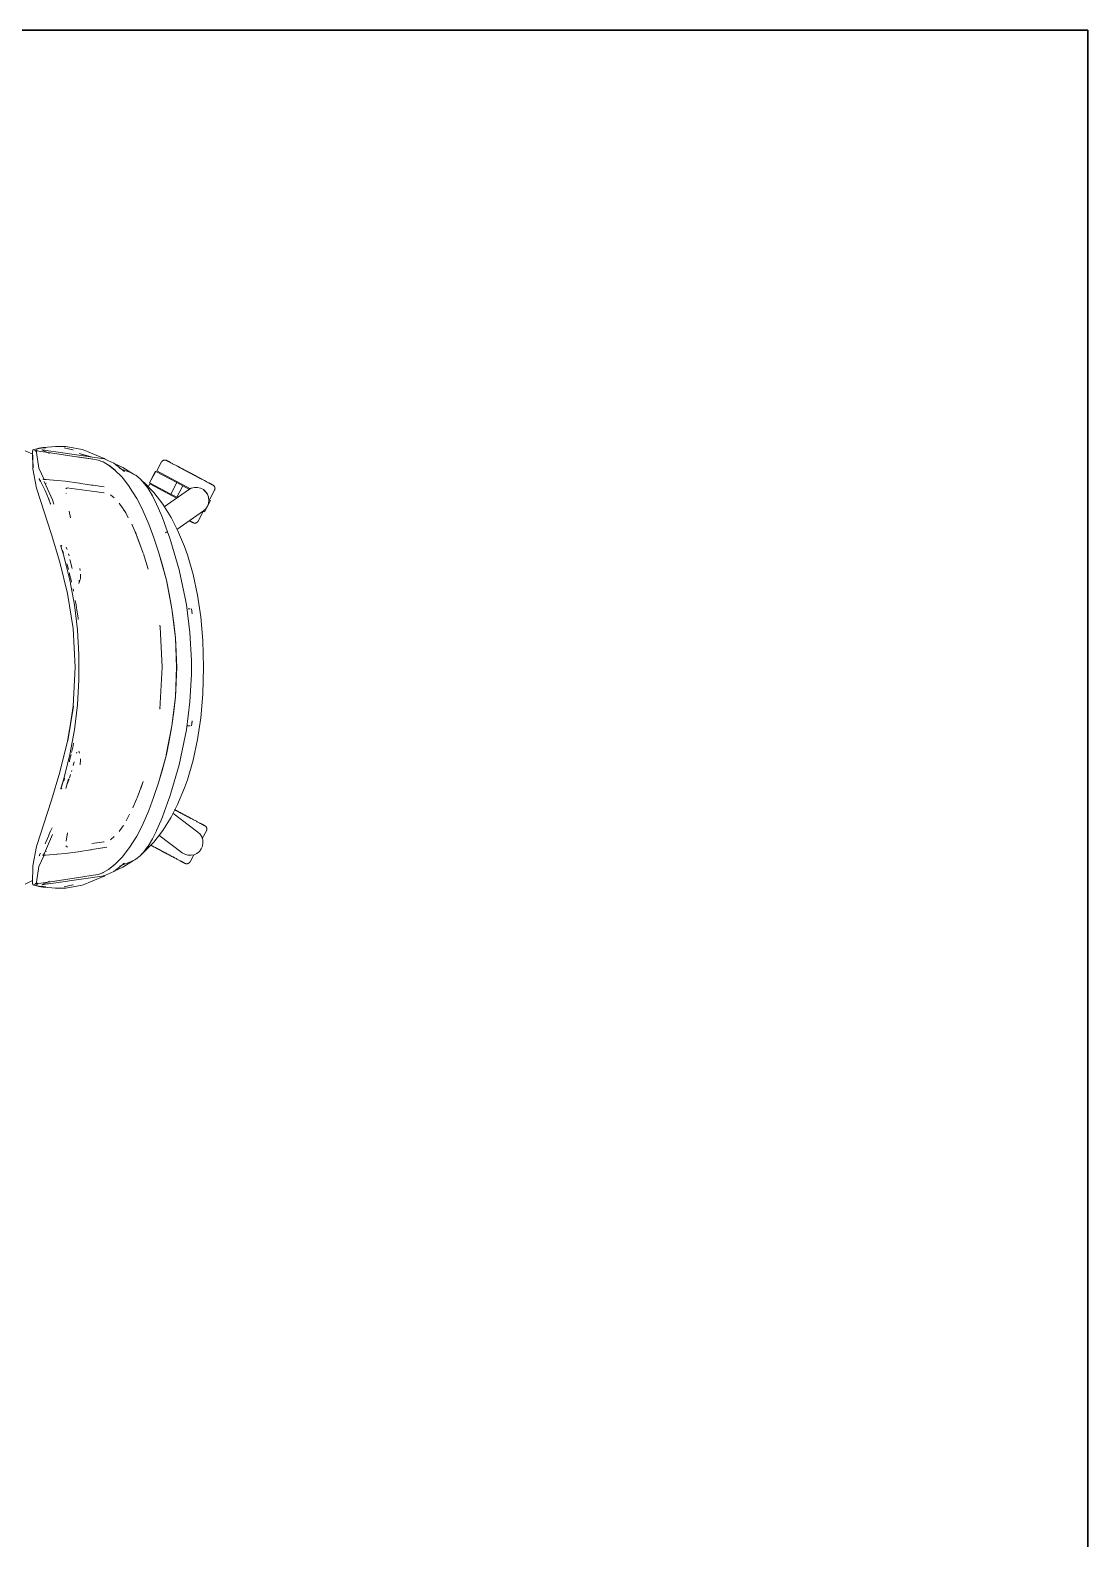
# Model space of a CAD drawing. Header units: millimetres. Extents: x 155927 to 326028, y -36033 to 97293.
# Drawn here: x 219334 to 220478, y 19325 to 20957 of the extents above; entities that cross this region are included whole.
import ezdxf

# ---------------------------------------------------------------- set-up
doc = ezdxf.new("R2010")
doc.units = ezdxf.units.MM
doc.header["$MEASUREMENT"] = 0
for name, color, linetype, lineweight in [('G-IMPT', 8, 'CONTINUOUS', 9), ('I-FURN', 8, 'CONTINUOUS', 9), ('I-WALL', 7, 'CONTINUOUS', 9)]:
    doc.layers.add(name, color=color, linetype=linetype, lineweight=lineweight)

msp = doc.modelspace()

# ---------------------------------------------------------------- linework, layer by layer
at = {"layer": 'G-IMPT'}
for p, q in [((219328.6, 20501.6), (219336.8, 20498)), ((219336.6, 20501.6), (219337, 20502.2)), ((219336.6, 20501.6), (219336.8, 20500.7)), ((219337.2, 20483), (219336.6, 20501.5)), ((219336.6, 20501.5), (219336.7, 20501)), ((219337.2, 20483), (219336.7, 20501)), ((219336.8, 20482.1), (219336.7, 20501)), ((219336.7, 20501), (219336.8, 20500.8)), ((219336.8, 20500.7), (219336.8, 20500.8)), ((219337.4, 20502.7), (219337, 20502.2)), ((219337.4, 20502.7), (219337.9, 20503)), ((219339.8, 20503.5), (219337.9, 20503)), ((219339.3, 20501.9), (219338.8, 20502.3)), ((219339.9, 20501.8), (219338.8, 20502.3)), ((219339.6, 20501.4), (219339.3, 20501.9)), ((219339.9, 20501.8), (219339.3, 20501.9)), ((219339.3, 20501.9), (219345.5, 20500.8)), ((219339.6, 20501.4), (219339.7, 20500.9)), ((219343.1, 20504.1), (219339.8, 20503.5)), ((219341.4, 20503.5), (219340.7, 20499.9)), ((219343.4, 20482.8), (219340.7, 20499.9)), ((219340.8, 20499.9), (219341.2, 20503.9)), ((219341.4, 20503.5), (219340.8, 20499.9)), ((219343.5, 20504.3), (219341.2, 20503.9)), ((219343.1, 20504.1), (219343.7, 20504.1)), ((219343.5, 20504.3), (219347.7, 20505.1)), ((219348.4, 20504.7), (219343.7, 20504.1)), ((219353.4, 20499.7), (219345.5, 20500.8)), ((219354.9, 20498.7), (219346.5, 20502.7)), ((219346.5, 20502.7), (219347.4, 20502.6)), ((219347.4, 20502.6), (219352.4, 20501.8)), ((219348.2, 20505.2), (219347.7, 20505.1)), ((219357.5, 20506), (219348.2, 20505.2)), ((219348.4, 20504.7), (219351, 20504.9)), ((219352.4, 20501.8), (219353.7, 20501.5)), ((219384.2, 20495.2), (219353.4, 20499.7)), ((219364.3, 20500.1), (219353.7, 20501.5)), ((219357.5, 20506), (219361.5, 20506.3)), ((219361.5, 20506.3), (219365.6, 20506.3)), ((219364.3, 20500.1), (219411.6, 20493.4)), ((219372.6, 20506.3), (219365.6, 20506.3)), ((219370.8, 20504.9), (219380.1, 20502.8)), ((219372.6, 20506.3), (219390.3, 20503.1)), ((219380.1, 20502.8), (219380.6, 20502.7)), ((219387.1, 20498.6), (219399, 20495.2)), ((219387.1, 20498.6), (219400.1, 20495.1)), ((219390.3, 20503.1), (219394.2, 20501.5)), ((219397.5, 20500.1), (219394.2, 20501.5)), ((219414, 20493.3), (219397.5, 20500.1)), ((219341, 20461.2), (219336.8, 20482.1)), ((219343.4, 20482.8), (219349, 20470.5)), ((219384.2, 20495.2), (219399.4, 20492.8)), ((219384.8, 20495.1), (219400, 20492.8)), ((219384.8, 20495.1), (219399.4, 20492.8)), ((219407.7, 20491.5), (219400, 20492.8)), ((219412.5, 20489.7), (219407.7, 20491.5)), ((219411.6, 20493.4), (219414.5, 20492.8)), ((219412.5, 20489.7), (219412.9, 20489.5)), ((219418.7, 20486.2), (219412.9, 20489.5)), ((219415.2, 20492.5), (219414, 20493.3)), ((219417.9, 20491.2), (219414.5, 20492.8)), ((219424.5, 20488.2), (219417.9, 20491.2)), ((219425.7, 20480.8), (219418.7, 20486.2)), ((219419, 20485.9), (219425.9, 20480.5)), ((219419, 20485.9), (219422.3, 20483.3)), ((219425.9, 20480.5), (219422.3, 20483.3)), ((219436.1, 20479.2), (219424.5, 20488.2)), ((219434.2, 20483.5), (219425.6, 20487.5)), ((219430.5, 20482.5), (219442.4, 20478)), ((219445.7, 20476.4), (219434.2, 20483.5)), ((219343.8, 20471), (219343.7, 20470.9)), ((219344.5, 20471.3), (219343.8, 20471.2)), ((219343.8, 20471.2), (219343.8, 20471)), ((219343.8, 20471), (219345.6, 20468.3)), ((219343.8, 20471), (219345.1, 20468.6)), ((219350.4, 20458.5), (219345.1, 20468.6)), ((219347.8, 20471), (219348.5, 20470.7)), ((219348.6, 20470.7), (219348.5, 20470.7)), ((219351.1, 20470.4), (219348.6, 20470.7)), ((219358, 20448.4), (219349, 20468.5)), ((219351.4, 20466.3), (219351, 20466.6)), ((219351.1, 20470.4), (219351.4, 20470.4)), ((219354.8, 20470.1), (219351.4, 20470.4)), ((219354.8, 20470.1), (219363.7, 20469.5)), ((219371.9, 20468.9), (219363.7, 20469.5)), ((219372, 20468.9), (219371.9, 20468.9)), ((219372, 20468.9), (219387.2, 20466.6)), ((219387.2, 20466.6), (219388.8, 20466.4)), ((219388.8, 20466.4), (219400.5, 20464.5)), ((219425.7, 20480.8), (219433.4, 20472.9)), ((219433.4, 20472.9), (219441.5, 20462.5)), ((219436.1, 20479.2), (219434.2, 20480.4)), ((219444.6, 20476.9), (219442.4, 20478)), ((219447.1, 20475.7), (219444.6, 20476.9)), ((219445.7, 20476.4), (219446.5, 20475.9)), ((219447.1, 20475.7), (219448.2, 20475.1)), ((219448.2, 20475.1), (219453.1, 20471.2)), ((219455.9, 20468.2), (219453.1, 20471.2)), ((219453.9, 20469.8), (219457.6, 20466.8)), ((219455.9, 20468.2), (219460.7, 20462.1)), ((219457.6, 20466.8), (219467.6, 20456.5)), ((219357, 20410.9), (219341, 20461.2)), ((219350.4, 20458.5), (219353.7, 20450)), ((219355.7, 20445.1), (219353.7, 20450.2)), ((219353.7, 20450.2), (219355, 20446.8)), ((219353.7, 20450), (219355.7, 20445.1)), ((219372.7, 20460.5), (219374.2, 20461.7)), ((219373, 20455.5), (219373.1, 20455.2)), ((219400.8, 20457.9), (219373.5, 20461.6)), ((219373.5, 20461.6), (219373.8, 20461.6)), ((219374, 20461.7), (219373.8, 20461.6)), ((219402.2, 20464.3), (219400.5, 20464.5)), ((219400.8, 20457.9), (219414.2, 20456.1)), ((219409, 20463.2), (219402.2, 20464.3)), ((219409, 20463.2), (219414.1, 20462.5)), ((219414.2, 20456.1), (219413.7, 20456.2)), ((219424.7, 20450.6), (219420.8, 20453.9)), ((219441.5, 20462.5), (219441.6, 20462.2)), ((219445.5, 20456.1), (219441.6, 20462.2)), ((219445.5, 20456.1), (219449.3, 20449.9)), ((219452.8, 20443.1), (219449.3, 20449.9)), ((219460.7, 20462.1), (219461.5, 20460.8)), ((219466.3, 20452.8), (219461.5, 20460.8)), ((219470.6, 20444.2), (219466.3, 20452.8)), ((219470.8, 20443.7), (219466.3, 20452.8)), ((219466.3, 20452.8), (219466.6, 20452.2)), ((219470.8, 20443.7), (219466.6, 20452.2)), ((219477.4, 20443.9), (219467.6, 20456.5)), ((219355.7, 20445.1), (219356.2, 20443.7)), ((219359.7, 20443.8), (219358, 20448.4)), ((219377.7, 20429.1), (219376.3, 20436.3)), ((219431, 20443.9), (219430.2, 20445)), ((219434.5, 20438.8), (219431, 20443.9)), ((219434.9, 20438.2), (219434.5, 20438.8)), ((219437.4, 20434.5), (219434.9, 20438.2)), ((219437.4, 20434.5), (219435.9, 20437.2)), ((219440.1, 20429.1), (219435.9, 20437.2)), ((219452.8, 20443.1), (219456.2, 20436.4)), ((219462.4, 20422.1), (219456.2, 20436.4)), ((219470.6, 20444.2), (219470.8, 20443.7)), ((219470.8, 20443.7), (219475.6, 20432.8)), ((219475.6, 20432.8), (219477, 20429.1)), ((219477.4, 20443.9), (219486.4, 20429.6)), ((219444, 20422.1), (219446.2, 20417.3)), ((219446.2, 20417.3), (219448.5, 20411.8)), ((219446.2, 20417.3), (219448.9, 20410.2)), ((219462.4, 20422.1), (219467.9, 20407.3)), ((219477, 20429.1), (219482.6, 20414.1)), ((219486.4, 20429.6), (219493.4, 20415.8)), ((219357, 20410.9), (219366.2, 20381)), ((219449.6, 20408.4), (219448.9, 20410.2)), ((219456.3, 20391), (219449.5, 20409.4)), ((219456.3, 20391), (219449.6, 20408.4)), ((219472.9, 20392.3), (219467.9, 20407.3)), ((219481.3, 20413.4), (219480.3, 20412.9)), ((219480.3, 20412.9), (219480.9, 20413.2)), ((219481.3, 20413.4), (219480.9, 20413.2)), ((219481.3, 20413.4), (219482.2, 20413.7)), ((219481.3, 20413.4), (219482, 20413.6)), ((219482, 20413.6), (219482.2, 20413.7)), ((219482.6, 20414), (219482.2, 20413.7)), ((219482.2, 20413.7), (219482.6, 20414)), ((219482.6, 20414.1), (219482.6, 20414)), ((219482.6, 20414), (219482.6, 20414.1)), ((219482.6, 20414.1), (219485, 20407.2)), ((219482.6, 20414), (219482.6, 20414)), ((219486.2, 20403.6), (219485, 20407.2)), ((219495.1, 20372.8), (219486.2, 20403.6)), ((219501, 20397.9), (219493.4, 20415.8)), ((219367.2, 20399.4), (219367.1, 20399.1)), ((219367.1, 20399.1), (219367.2, 20398.9)), ((219367.2, 20398.9), (219367.2, 20398.6)), ((219367.2, 20398.6), (219367.3, 20398.3)), ((219370.4, 20387.9), (219367.3, 20398.3)), ((219368.2, 20398.6), (219367.6, 20399)), ((219368.2, 20398.6), (219368, 20398.7)), ((219369.2, 20393.1), (219369, 20393.8)), ((219369.2, 20393.1), (219370, 20391)), ((219376.9, 20361.6), (219370.4, 20387.9)), ((219373.5, 20395.7), (219372.9, 20397.3)), ((219373.5, 20395.7), (219373.9, 20394.7)), ((219376.2, 20387.9), (219375.5, 20390.1)), ((219376.9, 20384.1), (219379.6, 20374.4)), ((219461.8, 20373.5), (219456.6, 20390)), ((219476.6, 20379.1), (219472.8, 20392.2)), ((219481.3, 20361.8), (219472.8, 20392.2)), ((219481.3, 20361.8), (219472.9, 20392.3)), ((219504, 20389.1), (219501, 20397.9)), ((219504, 20389.1), (219510.2, 20367.9)), ((219374.5, 20347.3), (219366.2, 20381)), ((219374, 20378.5), (219373.8, 20379.2)), ((219375.1, 20374.5), (219374, 20378.5)), ((219375.1, 20374.5), (219375.4, 20373.4)), ((219375.4, 20373.4), (219375.4, 20373.2)), ((219376.7, 20368.3), (219376.4, 20369.6)), ((219376.7, 20368.3), (219378.3, 20361.6)), ((219388, 20372.1), (219387.7, 20374.2)), ((219388.4, 20363.2), (219388.3, 20368.3)), ((219388.3, 20368.3), (219388.4, 20366)), ((219461.8, 20373.5), (219460.7, 20377)), ((219476.6, 20379.1), (219481.3, 20361.8)), ((219495.1, 20372.8), (219501.8, 20342)), ((219510.2, 20367.9), (219515, 20345.5)), ((219376.9, 20361.6), (219381.9, 20334.9)), ((219378.7, 20359.6), (219378.3, 20361.6)), ((219380.9, 20349.6), (219380.4, 20352.4)), ((219386.8, 20358.2), (219387.5, 20360.1)), ((219387, 20359.2), (219386.8, 20358.2)), ((219387, 20359.2), (219387.1, 20361.5)), ((219387.1, 20361.4), (219387.1, 20361.5)), ((219387.5, 20360.1), (219388.1, 20362.3)), ((219388.4, 20363.2), (219388.4, 20366)), ((219481.3, 20361.8), (219487.4, 20330.7)), ((219481.3, 20361.8), (219484.3, 20346.8)), ((219481.3, 20361.8), (219487.4, 20330.8)), ((219374.5, 20347.3), (219380.5, 20309.4)), ((219381.9, 20334.9), (219385.2, 20308)), ((219382.8, 20339.5), (219383.4, 20336.6)), ((219383.6, 20334.9), (219383.4, 20336.6)), ((219384.5, 20329.3), (219383.6, 20334.9)), ((219487.4, 20330.7), (219484.3, 20346.8)), ((219503, 20335.1), (219501.8, 20342)), ((219506.8, 20304.9), (219503, 20335.1)), ((219515, 20345.5), (219518.5, 20322.1)), ((219384.5, 20329.3), (219385.8, 20320.8)), ((219385.8, 20320.8), (219386, 20319.1)), ((219491.3, 20299.2), (219487.4, 20330.8)), ((219491.2, 20299.2), (219487.4, 20330.7)), ((219487.4, 20330.7), (219489.4, 20315.2)), ((219504.8, 20330.8), (219506.9, 20330.8)), ((219506.9, 20330.8), (219506.7, 20330.8)), ((219508.6, 20330.8), (219509.3, 20325.4)), ((219518.5, 20322.1), (219520.8, 20296.5)), ((219380.5, 20309.4), (219382.8, 20267.4)), ((219386.8, 20280.9), (219385.2, 20308)), ((219474.5, 20311.1), (219474.2, 20312.9)), ((219474.2, 20312.7), (219474.3, 20312.4)), ((219474.5, 20311.1), (219474.3, 20312.4)), ((219476.8, 20267.4), (219474.5, 20311.1)), ((219476.8, 20267.4), (219474.5, 20311.1)), ((219491.2, 20299.2), (219489.4, 20315.2)), ((219508.4, 20274.7), (219506.8, 20304.9)), ((219491.9, 20284.3), (219491.2, 20299.2)), ((219491.2, 20299.2), (219492.4, 20267.4)), ((219491.3, 20299.2), (219492.6, 20267.4)), ((219520.8, 20296.5), (219521.6, 20267.4)), ((219386.8, 20280.9), (219386.8, 20253.8)), ((219491.9, 20284.3), (219492.4, 20267.4)), ((219508.4, 20274.7), (219508.5, 20267.4)), ((219380.5, 20225.4), (219382.8, 20267.4)), ((219386.8, 20253.8), (219385.2, 20226.7)), ((219476.8, 20267.4), (219474.3, 20222)), ((219491.2, 20235.6), (219492.4, 20267.4)), ((219492.6, 20267.4), (219491.3, 20235.6)), ((219491.9, 20250.5), (219492.4, 20267.4)), ((219508.4, 20260.1), (219506.8, 20229.9)), ((219508.4, 20260.1), (219508.5, 20267.4)), ((219521.6, 20267.4), (219520.8, 20238.2)), ((219491.2, 20235.6), (219491.9, 20250.5)), ((219520.8, 20238.2), (219518.5, 20212.7)), ((219374.5, 20187.5), (219380.7, 20225.2)), ((219380.5, 20225.4), (219374.7, 20187.9)), ((219380.7, 20225.2), (219374.7, 20187.9)), ((219381.9, 20199.8), (219385.2, 20226.7)), ((219474.2, 20222.1), (219474.3, 20222.3)), ((219474.3, 20222), (219474.5, 20223.7)), ((219474.5, 20223.7), (219474.3, 20222.3)), ((219491.2, 20235.6), (219487.4, 20204)), ((219491.3, 20235.6), (219487.4, 20204)), ((219489.4, 20219.5), (219491.2, 20235.6)), ((219506.8, 20229.9), (219503, 20199.7)), ((219489.4, 20219.5), (219487.4, 20204)), ((219508.6, 20204), (219509.3, 20209.4)), ((219508.7, 20205.6), (219509.3, 20209.4)), ((219518.5, 20212.7), (219515, 20189.2)), ((219376.9, 20173.2), (219381.9, 20199.8)), ((219487.4, 20204), (219481.2, 20172.8)), ((219481.2, 20172.8), (219487.4, 20204)), ((219481.3, 20172.9), (219484.3, 20187.9)), ((219487.4, 20204), (219484.3, 20187.9)), ((219501.8, 20192.8), (219495.1, 20162)), ((219503, 20199.7), (219501.8, 20192.8)), ((219503.5, 20204.1), (219504.8, 20204)), ((219506.9, 20203.9), (219504.8, 20204)), ((219506.9, 20203.9), (219506.7, 20203.9)), ((219510.2, 20166.9), (219515, 20189.2)), ((219366.2, 20153.8), (219374.5, 20187.5)), ((219376.9, 20173.2), (219370.4, 20146.8)), ((219378.3, 20173.2), (219376.7, 20166.4)), ((219380.4, 20182.6), (219378.7, 20175.2)), ((219380.9, 20185.2), (219380.4, 20182.6)), ((219384.4, 20175.5), (219384, 20174.6)), ((219384.2, 20175), (219384, 20174.6)), ((219386.8, 20176.6), (219387.5, 20174.6)), ((219386.8, 20176.6), (219387, 20175.5)), ((219481.3, 20172.9), (219472.8, 20142.5)), ((219481.3, 20172.9), (219472.9, 20142.4)), ((219476.6, 20155.7), (219481.3, 20172.9)), ((219376.7, 20166.4), (219376.4, 20165.1)), ((219378.6, 20154.6), (219379, 20155.7)), ((219380.6, 20161.3), (219381.6, 20165.2)), ((219380.6, 20161.3), (219380.9, 20162.9)), ((219388, 20162.7), (219387.9, 20162.2)), ((219388.3, 20166.4), (219388, 20162.7)), ((219388.3, 20166.4), (219388.4, 20167.8)), ((219388.4, 20168.5), (219388.4, 20167.8)), ((219476.6, 20155.7), (219472.8, 20142.5)), ((219486.2, 20131.2), (219495.1, 20162)), ((219504, 20145.6), (219510.2, 20166.9)), ((219366.2, 20153.8), (219357, 20123.8)), ((219370.4, 20146.8), (219367.1, 20135.6)), ((219370.4, 20146.8), (219367.3, 20136.3)), ((219370.4, 20146.8), (219367.3, 20136)), ((219368.7, 20140.1), (219368.3, 20139)), ((219369, 20141.1), (219368.7, 20140.1)), ((219370, 20143.8), (219370.3, 20144.6)), ((219371, 20146.8), (219370.3, 20144.6)), ((219371, 20146.8), (219371.2, 20147.3)), ((219375.6, 20146.8), (219372.5, 20136.4)), ((219374.5, 20141.7), (219375.2, 20143.8)), ((219375.5, 20144.5), (219375.2, 20143.8)), ((219375.5, 20144.5), (219376.2, 20146.9)), ((219376.6, 20148), (219376.9, 20148.8)), ((219376.9, 20148.8), (219377.7, 20151.3)), ((219456.3, 20143.8), (219449.6, 20126.3)), ((219456.3, 20143.8), (219453.6, 20136.3)), ((219467.9, 20127.5), (219472.9, 20142.4)), ((219501, 20136.9), (219504, 20145.6)), ((219357, 20123.8), (219341, 20073.6)), ((219367.1, 20135.6), (219367.3, 20135.4)), ((219367.3, 20136.3), (219367.3, 20136)), ((219368.2, 20136.2), (219367.6, 20135.8)), ((219368.2, 20136.2), (219368, 20136)), ((219448.9, 20124.6), (219445.2, 20115.3)), ((219449.6, 20126.3), (219448.9, 20124.6)), ((219467.9, 20127.5), (219462.4, 20112.6)), ((219482.6, 20120.7), (219485, 20127.6)), ((219486.2, 20131.2), (219485, 20127.6)), ((219501, 20136.9), (219493.4, 20118.9)), ((219438, 20101.4), (219441.5, 20108.4)), ((219445.2, 20115.3), (219446.2, 20117.5)), ((219462.4, 20112.6), (219456.2, 20098.4)), ((219482.6, 20120.7), (219477, 20105.7)), ((219493.4, 20118.9), (219486.4, 20105.2)), ((219354.7, 20087.1), (219357.7, 20093.9)), ((219431, 20090.8), (219430.2, 20089.7)), ((219431, 20090.8), (219434.5, 20096)), ((219434.5, 20096), (219434.9, 20096.5)), ((219452.8, 20091.7), (219449.3, 20084.9)), ((219452.8, 20091.7), (219456.2, 20098.4)), ((219466.6, 20082.6), (219470.6, 20090.6)), ((219477.4, 20090.9), (219467.6, 20078.3)), ((219470.8, 20091), (219470.6, 20090.6)), ((219470.8, 20091), (219475.6, 20102)), ((219475.6, 20102), (219477, 20105.7)), ((219486.4, 20105.2), (219477.4, 20090.9)), ((219349.5, 20066.4), (219358, 20086.4)), ((219353.7, 20084.8), (219350.4, 20076.3)), ((219353.7, 20084.8), (219355.7, 20089.7)), ((219355.7, 20089.7), (219353.7, 20084.6)), ((219353.7, 20084.6), (219355.7, 20089.7)), ((219372.7, 20074.3), (219374.3, 20073)), ((219373, 20079.2), (219374.4, 20088.4)), ((219373, 20079.2), (219373.1, 20079.6)), ((219400.8, 20076.9), (219414.2, 20078.7)), ((219414.2, 20078.7), (219413.7, 20078.5)), ((219424.7, 20084.2), (219420.8, 20080.8)), ((219445.5, 20078.7), (219441.6, 20072.6)), ((219445.5, 20078.7), (219449.3, 20084.9)), ((219457.6, 20068), (219467.6, 20078.3)), ((219460.7, 20072.7), (219461.5, 20074)), ((219466.3, 20082), (219461.5, 20074)), ((219466.6, 20082.6), (219466.3, 20082)), ((219336.8, 20052.6), (219341, 20073.6)), ((219343.4, 20051.9), (219349, 20064.3)), ((219343.6, 20063.7), (219345.1, 20066.2)), ((219345.1, 20066.2), (219343.6, 20063.7)), ((219343.6, 20063.7), (219345.1, 20066.2)), ((219343.6, 20063.7), (219343.6, 20063.7)), ((219344.5, 20063.5), (219343.6, 20063.7)), ((219347.8, 20063.8), (219349.5, 20066.4)), ((219348.5, 20064), (219347.8, 20063.8)), ((219350.9, 20064.3), (219348.5, 20064)), ((219348.5, 20064), (219348.5, 20064)), ((219350.9, 20064.3), (219351, 20064.3)), ((219351, 20068.1), (219351.4, 20068.4)), ((219354.8, 20064.6), (219351, 20064.3)), ((219362.7, 20065.2), (219354.8, 20064.6)), ((219363.7, 20065.3), (219362.7, 20065.2)), ((219371.9, 20065.9), (219363.7, 20065.3)), ((219371.9, 20065.9), (219372, 20065.9)), ((219386.1, 20067.9), (219372, 20065.9)), ((219386.1, 20067.9), (219399.4, 20070.1)), ((219399.4, 20070.1), (219399.9, 20070.1)), ((219400.6, 20070.2), (219399.9, 20070.1)), ((219400.6, 20070.2), (219412.3, 20072)), ((219412.3, 20072), (219412.7, 20072.1)), ((219414.7, 20072.5), (219412.7, 20072.1)), ((219416.9, 20073), (219414.7, 20072.5)), ((219433.4, 20061.9), (219425.7, 20054)), ((219433.4, 20061.9), (219441.5, 20072.3)), ((219434.2, 20051.2), (219445.7, 20058.4)), ((219441.6, 20072.6), (219441.5, 20072.3)), ((219444.6, 20057.9), (219442.4, 20056.8)), ((219447.1, 20059), (219444.6, 20057.9)), ((219448.2, 20059.7), (219447.1, 20059)), ((219448.2, 20059.7), (219453.1, 20063.5)), ((219453.1, 20063.5), (219455.9, 20066.5)), ((219457.6, 20068), (219453.9, 20065)), ((219455.9, 20066.5), (219460.7, 20072.7)), ((219336.8, 20052.6), (219336.4, 20033.6)), ((219343.4, 20051.9), (219340.7, 20034.9)), ((219364.3, 20034.7), (219411.6, 20041.3)), ((219384.2, 20039.6), (219400, 20042)), ((219414, 20041.5), (219397.5, 20034.7)), ((219407.7, 20043.3), (219400, 20042)), ((219407.7, 20043.3), (219412.5, 20045)), ((219411.6, 20041.3), (219414.5, 20042)), ((219412.9, 20045.3), (219412.5, 20045)), ((219418.7, 20048.5), (219412.9, 20045.3)), ((219415.2, 20042.3), (219414, 20041.5)), ((219417.9, 20043.5), (219414.5, 20042)), ((219417.9, 20043.5), (219424.4, 20046.6)), ((219418.7, 20048.5), (219425.7, 20054)), ((219425.9, 20054.3), (219419, 20048.9)), ((219419, 20048.9), (219422.3, 20051.5)), ((219425.9, 20054.3), (219422.3, 20051.5)), ((219436.1, 20055.5), (219424.4, 20046.6)), ((219425.6, 20047.3), (219434.2, 20051.2)), ((219430.5, 20052.3), (219442.4, 20056.8)), ((219436.1, 20055.5), (219434.1, 20054.4)), ((219336.5, 20036.8), (219328.6, 20032.7)), ((219336.4, 20033.6), (219337, 20032.6)), ((219336.9, 20033.2), (219337, 20032.6)), ((219336.9, 20033.2), (219337, 20032.7)), ((219337, 20032.6), (219337, 20032.7)), ((219337.4, 20032.1), (219337, 20032.6)), ((219337.9, 20031.8), (219337.4, 20032.1)), ((219337.9, 20031.8), (219339.8, 20031.2)), ((219339.9, 20033), (219338.8, 20032.4)), ((219339.3, 20032.8), (219338.8, 20032.4)), ((219339.3, 20032.8), (219345.5, 20033.9)), ((219339.3, 20032.8), (219339.6, 20033.4)), ((219339.9, 20033), (219339.3, 20032.8)), ((219339.7, 20033.9), (219339.6, 20033.4)), ((219343.1, 20030.7), (219339.8, 20031.2)), ((219341.4, 20031.3), (219340.7, 20034.9)), ((219341.9, 20034.2), (219341.2, 20030.9)), ((219343.5, 20030.4), (219341.2, 20030.9)), ((219341.9, 20034.2), (219341.4, 20031.3)), ((219343.1, 20030.7), (219343.7, 20030.6)), ((219347.7, 20029.6), (219343.5, 20030.4)), ((219343.7, 20030.6), (219348.4, 20030.1)), ((219345.5, 20033.9), (219353.4, 20035)), ((219346.5, 20032), (219354.9, 20036)), ((219346.5, 20032), (219347.4, 20032.2)), ((219352.4, 20033), (219347.4, 20032.2)), ((219348.2, 20029.6), (219347.7, 20029.6)), ((219348.2, 20029.6), (219357.5, 20028.8)), ((219348.4, 20030.1), (219351, 20029.9)), ((219352.4, 20033), (219353.7, 20033.2)), ((219353.4, 20035), (219384.2, 20039.6)), ((219364.3, 20034.7), (219353.7, 20033.2)), ((219357.5, 20028.8), (219361.5, 20028.4)), ((219365.6, 20028.4), (219361.5, 20028.4)), ((219372.6, 20028.5), (219365.6, 20028.4)), ((219370.8, 20029.9), (219380.1, 20031.9)), ((219372.6, 20028.5), (219390.3, 20031.7)), ((219380.1, 20031.9), (219380.6, 20032.1)), ((219390.3, 20031.7), (219394.2, 20033.3)), ((219397.5, 20034.7), (219394.2, 20033.3))]:
    msp.add_line(p, q, dxfattribs=at)
at = {"layer": 'I-FURN'}
for p, q in [((219476.1, 20489.5), (219470.9, 20479.8)), ((219476.1, 20489.5), (219476.2, 20489.6)), ((219476.2, 20489.6), (219476.3, 20489.8)), ((219476.3, 20489.9), (219476.4, 20490)), ((219476.3, 20489.8), (219476.3, 20489.9)), ((219476.4, 20490), (219476.5, 20490.2)), ((219476.5, 20490.2), (219476.6, 20490.3)), ((219476.6, 20490.3), (219476.8, 20490.4)), ((219476.8, 20490.4), (219476.9, 20490.5)), ((219476.9, 20490.5), (219477, 20490.6)), ((219477, 20490.6), (219477.1, 20490.7)), ((219477.1, 20490.7), (219477.2, 20490.8)), ((219477.2, 20490.8), (219477.4, 20490.9)), ((219477.4, 20490.9), (219477.5, 20491)), ((219477.5, 20491), (219477.6, 20491.1)), ((219477.6, 20491.1), (219477.8, 20491.2)), ((219477.8, 20491.2), (219477.9, 20491.2)), ((219477.9, 20491.2), (219478.1, 20491.3)), ((219478.1, 20491.3), (219478.2, 20491.4)), ((219478.2, 20491.4), (219478.4, 20491.4)), ((219478.4, 20491.4), (219478.5, 20491.5)), ((219478.5, 20491.5), (219478.7, 20491.5)), ((219478.7, 20491.5), (219478.8, 20491.5)), ((219478.8, 20491.5), (219479, 20491.6)), ((219479, 20491.6), (219479.2, 20491.6)), ((219479.2, 20491.6), (219479.3, 20491.6)), ((219479.3, 20491.6), (219479.5, 20491.6)), ((219479.5, 20491.6), (219479.6, 20491.6)), ((219479.6, 20491.6), (219479.8, 20491.6)), ((219479.8, 20491.6), (219480, 20491.6)), ((219480, 20491.6), (219480.1, 20491.6)), ((219480.1, 20491.6), (219480.3, 20491.6)), ((219480.3, 20491.6), (219480.4, 20491.5)), ((219480.4, 20491.5), (219480.6, 20491.5)), ((219480.6, 20491.5), (219480.8, 20491.5)), ((219480.8, 20491.5), (219480.9, 20491.4)), ((219480.9, 20491.4), (219481.1, 20491.4)), ((219481.1, 20491.4), (219481.2, 20491.3)), ((219481.2, 20491.3), (219481.4, 20491.2)), ((219481.4, 20491.2), (219481.5, 20491.2)), ((219481.5, 20491.2), (219481.5, 20491.2)), ((219481.5, 20491.2), (219481.6, 20491.1)), ((219481.6, 20491.1), (219481.5, 20491.2)), ((219481.5, 20491.2), (219481.5, 20491.2)), ((219481.6, 20491.1), (219481.6, 20491.1)), ((219481.6, 20491.1), (219481.7, 20491.1)), ((219481.7, 20491.1), (219481.6, 20491.1)), ((219481.7, 20491.1), (219481.9, 20491)), ((219481.8, 20491), (219481.7, 20491.1)), ((219482, 20490.9), (219481.8, 20491)), ((219481.9, 20491), (219482, 20490.9)), ((219482, 20490.9), (219482.3, 20490.8)), ((219482.2, 20490.8), (219482, 20490.9)), ((219482.4, 20490.7), (219482.2, 20490.8)), ((219482.3, 20490.8), (219482.5, 20490.6)), ((219482.7, 20490.6), (219482.4, 20490.7)), ((219482.5, 20490.6), (219482.8, 20490.5)), ((219483, 20490.4), (219482.7, 20490.6)), ((219482.8, 20490.5), (219483.2, 20490.3)), ((219483.3, 20490.2), (219483, 20490.4)), ((219483.2, 20490.3), (219483.5, 20490.1)), ((219483.7, 20490), (219483.3, 20490.2)), ((219483.5, 20490.1), (219483.9, 20489.9)), ((219484.2, 20489.8), (219483.7, 20490)), ((219483.9, 20489.9), (219484.4, 20489.6)), ((219484.6, 20489.5), (219484.2, 20489.8)), ((219484.4, 20489.6), (219484.9, 20489.4)), ((219485.1, 20489.2), (219484.6, 20489.5)), ((219484.9, 20489.4), (219485.4, 20489.1)), ((219485.7, 20489), (219485.1, 20489.2)), ((219485.4, 20489.1), (219485.9, 20488.8)), ((219486.2, 20488.7), (219485.7, 20489)), ((219485.9, 20488.8), (219486.5, 20488.5)), ((219486.8, 20488.3), (219486.2, 20488.7)), ((219487.5, 20488), (219486.8, 20488.3)), ((219488.1, 20487.6), (219487.5, 20488)), ((219488.8, 20487.3), (219488.1, 20487.6)), ((219489.6, 20486.9), (219488.8, 20487.3)), ((219490.3, 20486.5), (219489.6, 20486.9)), ((219491.1, 20486.1), (219490.3, 20486.5)), ((219491.9, 20485.7), (219491.1, 20486.1)), ((219492.7, 20485.2), (219491.9, 20485.7)), ((219492.3, 20485.5), (219493.1, 20485)), ((219493.6, 20484.8), (219492.7, 20485.2)), ((219493.1, 20485), (219494, 20484.6)), ((219494.4, 20484.3), (219493.6, 20484.8)), ((219494, 20484.6), (219494.8, 20484.1)), ((219495.3, 20483.8), (219494.4, 20484.3)), ((219494.8, 20484.1), (219495.7, 20483.6)), ((219496.2, 20483.3), (219495.3, 20483.8)), ((219495.7, 20483.6), (219496.6, 20483.1)), ((219497.1, 20482.9), (219496.2, 20483.3)), ((219496.6, 20483.1), (219497.6, 20482.6)), ((219498.1, 20482.4), (219497.1, 20482.9)), ((219497.6, 20482.6), (219498.5, 20482.1)), ((219499, 20481.9), (219498.1, 20482.4)), ((219498.5, 20482.1), (219499.5, 20481.6)), ((219500, 20481.3), (219499, 20481.9)), ((219499.5, 20481.6), (219500.4, 20481.1)), ((219463.4, 20465.7), (219461.8, 20462.5)), ((219469.6, 20479.4), (219463.1, 20467)), ((219463.2, 20466.9), (219469.8, 20479.3)), ((219486, 20454.8), (219463.2, 20466.9)), ((219492.1, 20450.4), (219463.4, 20465.7)), ((219469.8, 20479.3), (219492.5, 20467.2)), ((219507.5, 20460.3), (219470.9, 20479.8)), ((219486, 20454.8), (219492.5, 20467.2)), ((219492.5, 20467.2), (219499.2, 20463.7)), ((219501, 20480.8), (219500, 20481.3)), ((219500.4, 20481.1), (219501.4, 20480.6)), ((219502, 20480.3), (219501, 20480.8)), ((219501.4, 20480.6), (219502.4, 20480.1)), ((219502.9, 20479.8), (219502, 20480.3)), ((219502.4, 20480.1), (219503.4, 20479.5)), ((219503.9, 20479.2), (219502.9, 20479.8)), ((219503.4, 20479.5), (219504.4, 20479)), ((219504.9, 20478.7), (219503.9, 20479.2)), ((219504.4, 20479), (219505.4, 20478.5)), ((219505.9, 20478.2), (219504.9, 20478.7)), ((219505.4, 20478.5), (219506.4, 20477.9)), ((219506.9, 20477.6), (219505.9, 20478.2)), ((219506.4, 20477.9), (219507.4, 20477.4)), ((219508, 20477.1), (219506.9, 20477.6)), ((219507.4, 20477.4), (219508.4, 20476.9)), ((219509, 20476.6), (219508, 20477.1)), ((219508.4, 20476.9), (219509.4, 20476.3)), ((219510, 20476), (219509, 20476.6)), ((219509.4, 20476.3), (219510.4, 20475.8)), ((219511, 20475.5), (219510, 20476)), ((219510.4, 20475.8), (219511.4, 20475.3)), ((219511.9, 20475), (219511, 20475.5)), ((219511.4, 20475.3), (219512.4, 20474.8)), ((219512.9, 20474.5), (219511.9, 20475)), ((219512.4, 20474.8), (219513.4, 20474.2)), ((219513.9, 20474), (219512.9, 20474.5)), ((219513.4, 20474.2), (219514.3, 20473.7)), ((219514.8, 20473.4), (219513.9, 20474)), ((219514.3, 20473.7), (219515.3, 20473.2)), ((219515.8, 20472.9), (219514.8, 20473.4)), ((219515.3, 20473.2), (219516.2, 20472.7)), ((219516.7, 20472.5), (219515.8, 20472.9)), ((219516.2, 20472.7), (219517.1, 20472.2)), ((219517.6, 20472), (219516.7, 20472.5)), ((219517.1, 20472.2), (219518, 20471.7)), ((219518.5, 20471.5), (219517.6, 20472)), ((219519.4, 20471), (219518.5, 20471.5)), ((219520.3, 20470.6), (219519.4, 20471)), ((219521.1, 20470.1), (219520.3, 20470.6)), ((219521.9, 20469.7), (219521.1, 20470.1)), ((219522.7, 20469.3), (219521.9, 20469.7)), ((219523.5, 20468.9), (219522.7, 20469.3)), ((219524.2, 20468.5), (219523.5, 20468.9)), ((219524.9, 20468.1), (219524.2, 20468.5)), ((219525.6, 20467.7), (219524.9, 20468.1)), ((219526.2, 20467.4), (219525.6, 20467.7)), ((219526.8, 20467.1), (219526.2, 20467.4)), ((219527.4, 20466.8), (219526.8, 20467.1)), ((219527.1, 20466.9), (219527.7, 20466.6)), ((219528, 20466.5), (219527.4, 20466.8)), ((219527.7, 20466.6), (219528.2, 20466.3)), ((219528.5, 20466.2), (219528, 20466.5)), ((219528.2, 20466.3), (219528.7, 20466.1)), ((219529, 20465.9), (219528.5, 20466.2)), ((219528.7, 20466.1), (219529.2, 20465.8)), ((219529.4, 20465.7), (219529, 20465.9)), ((219529.2, 20465.8), (219529.6, 20465.6)), ((219529.8, 20465.5), (219529.4, 20465.7)), ((219529.6, 20465.6), (219530, 20465.4)), ((219530.2, 20465.3), (219529.8, 20465.5)), ((219530, 20465.4), (219530.4, 20465.2)), ((219530.5, 20465.1), (219530.2, 20465.3)), ((219478.9, 20440.9), (219505.4, 20459.4)), ((219492.6, 20451.3), (219486, 20454.8)), ((219492.6, 20451.3), (219499.2, 20463.7)), ((219499.2, 20463.7), (219506.2, 20459.9)), ((219505.4, 20459.4), (219508.3, 20461)), ((219508.3, 20461), (219511.6, 20461.9)), ((219511.6, 20461.9), (219515, 20461.9)), ((219515, 20461.9), (219518.3, 20461.1)), ((219518.3, 20461.1), (219521.3, 20459.6)), ((219521.3, 20459.6), (219523.8, 20457.3)), ((219523, 20458.2), (219521.5, 20459.3)), ((219525.3, 20455.4), (219523, 20458.2)), ((219523.8, 20457.3), (219525.7, 20454.6)), ((219525.7, 20454.6), (219526.9, 20451.4)), ((219526.9, 20451.4), (219527.4, 20448.1)), ((219528.3, 20449.3), (219528, 20449.5)), ((219528.3, 20449.3), (219533.5, 20459)), ((219530.4, 20465.2), (219530.7, 20465)), ((219530.8, 20464.9), (219530.5, 20465.1)), ((219530.7, 20465), (219531, 20464.9)), ((219531.1, 20464.8), (219530.8, 20464.9)), ((219531, 20464.9), (219531.2, 20464.7)), ((219531.3, 20464.7), (219531.1, 20464.8)), ((219531.2, 20464.7), (219531.4, 20464.6)), ((219531.5, 20464.6), (219531.3, 20464.7)), ((219531.4, 20464.6), (219531.6, 20464.6)), ((219531.6, 20464.5), (219531.5, 20464.6)), ((219531.6, 20464.6), (219531.7, 20464.5)), ((219531.7, 20464.5), (219531.6, 20464.5)), ((219531.7, 20464.5), (219531.8, 20464.4)), ((219531.8, 20464.4), (219531.7, 20464.5)), ((219531.8, 20464.4), (219532, 20464.3)), ((219531.8, 20464.4), (219531.8, 20464.4)), ((219531.8, 20464.4), (219531.8, 20464.4)), ((219531.8, 20464.4), (219531.8, 20464.4)), ((219532, 20464.3), (219532.1, 20464.3)), ((219532.1, 20464.3), (219532.2, 20464.2)), ((219532.2, 20464.2), (219532.4, 20464.1)), ((219532.4, 20464.1), (219532.5, 20464)), ((219532.5, 20464), (219532.6, 20463.9)), ((219532.6, 20463.9), (219532.7, 20463.8)), ((219532.7, 20463.8), (219532.8, 20463.6)), ((219532.8, 20463.6), (219532.9, 20463.5)), ((219532.9, 20463.5), (219533.1, 20463.4)), ((219533.1, 20463.4), (219533.2, 20463.3)), ((219533.2, 20463.3), (219533.2, 20463.1)), ((219533.2, 20463.1), (219533.3, 20463)), ((219533.3, 20463), (219533.4, 20462.9)), ((219533.4, 20462.9), (219533.5, 20462.7)), ((219533.5, 20462.7), (219533.6, 20462.6)), ((219533.6, 20459.2), (219533.5, 20459)), ((219533.5, 20459), (219533.5, 20459)), ((219533.6, 20462.6), (219533.6, 20462.4)), ((219533.6, 20462.4), (219533.7, 20462.3)), ((219533.7, 20459.5), (219533.6, 20459.3)), ((219533.6, 20459.3), (219533.6, 20459.2)), ((219533.7, 20462.3), (219533.7, 20462.1)), ((219533.7, 20462.1), (219533.8, 20462)), ((219533.8, 20459.6), (219533.7, 20459.5)), ((219533.8, 20462), (219533.8, 20461.8)), ((219533.8, 20461.8), (219533.9, 20461.7)), ((219533.9, 20460.1), (219533.8, 20459.9)), ((219533.8, 20459.9), (219533.8, 20459.8)), ((219533.8, 20459.8), (219533.8, 20459.6)), ((219533.9, 20461.7), (219533.9, 20461.5)), ((219533.9, 20461.5), (219533.9, 20461.4)), ((219533.9, 20461.4), (219533.9, 20461.2)), ((219533.9, 20461.2), (219533.9, 20461)), ((219533.9, 20461), (219534, 20460.9)), ((219533.9, 20460.7), (219533.9, 20460.6)), ((219533.9, 20460.6), (219533.9, 20460.4)), ((219533.9, 20460.4), (219533.9, 20460.2)), ((219533.9, 20460.2), (219533.9, 20460.1)), ((219534, 20460.9), (219533.9, 20460.7)), ((219521.4, 20436.5), (219492.8, 20416.5)), ((219515.7, 20425.5), (219520.8, 20435.2)), ((219522.6, 20435.4), (219521.2, 20436.1)), ((219521.2, 20436.1), (219521.3, 20436.1)), ((219523.9, 20438.8), (219521.4, 20436.5)), ((219522.6, 20435.4), (219529.1, 20447.7)), ((219525.8, 20441.6), (219523.9, 20438.8)), ((219527, 20444.7), (219525.8, 20441.6)), ((219527.4, 20448.1), (219527, 20444.7)), ((219527.7, 20448.5), (219527.3, 20447.7)), ((219527.8, 20448.4), (219527.7, 20448.5)), ((219527.7, 20448.5), (219529.1, 20447.7)), ((219506.1, 20426), (219506.6, 20425.7)), ((219506.9, 20425.6), (219506.4, 20425.8)), ((219506.6, 20425.7), (219507.1, 20425.5)), ((219507.4, 20425.3), (219506.9, 20425.6)), ((219507.1, 20425.5), (219507.6, 20425.2)), ((219507.8, 20425.1), (219507.4, 20425.3)), ((219507.6, 20425.2), (219508, 20425)), ((219508.2, 20424.9), (219507.8, 20425.1)), ((219508, 20425), (219508.4, 20424.8)), ((219508.6, 20424.7), (219508.2, 20424.9)), ((219508.4, 20424.8), (219508.8, 20424.6)), ((219508.9, 20424.5), (219508.6, 20424.7)), ((219508.8, 20424.6), (219509.1, 20424.4)), ((219509.2, 20424.3), (219508.9, 20424.5)), ((219509.1, 20424.4), (219509.4, 20424.3)), ((219509.5, 20424.2), (219509.2, 20424.3)), ((219509.4, 20424.3), (219509.6, 20424.1)), ((219509.7, 20424.1), (219509.5, 20424.2)), ((219509.6, 20424.1), (219509.8, 20424)), ((219509.9, 20424), (219509.7, 20424.1)), ((219509.8, 20424), (219510, 20423.9)), ((219510, 20423.9), (219509.9, 20424)), ((219510.1, 20423.8), (219510, 20423.9)), ((219510, 20423.9), (219510.1, 20423.9)), ((219510.1, 20423.9), (219510.2, 20423.8)), ((219510.2, 20423.8), (219510.1, 20423.8)), ((219510.3, 20423.8), (219510.2, 20423.8)), ((219510.2, 20423.8), (219510.2, 20423.8)), ((219510.2, 20423.8), (219510.2, 20423.8)), ((219510.2, 20423.8), (219510.2, 20423.8)), ((219510.4, 20423.7), (219510.3, 20423.8)), ((219510.6, 20423.6), (219510.4, 20423.7)), ((219510.7, 20423.6), (219510.6, 20423.6)), ((219510.9, 20423.5), (219510.7, 20423.6)), ((219511, 20423.5), (219510.9, 20423.5)), ((219511.2, 20423.4), (219511, 20423.5)), ((219511.3, 20423.4), (219511.2, 20423.4)), ((219511.5, 20423.4), (219511.3, 20423.4)), ((219511.6, 20423.4), (219511.5, 20423.4)), ((219511.8, 20423.3), (219511.6, 20423.4)), ((219512, 20423.3), (219511.8, 20423.3)), ((219512.1, 20423.3), (219512, 20423.3)), ((219512.3, 20423.3), (219512.1, 20423.3)), ((219512.4, 20423.3), (219512.3, 20423.3)), ((219512.6, 20423.4), (219512.4, 20423.3)), ((219512.8, 20423.4), (219512.6, 20423.4)), ((219512.9, 20423.4), (219512.8, 20423.4)), ((219513.1, 20423.5), (219512.9, 20423.4)), ((219513.2, 20423.5), (219513.1, 20423.5)), ((219513.4, 20423.5), (219513.2, 20423.5)), ((219513.5, 20423.6), (219513.4, 20423.5)), ((219513.7, 20423.7), (219513.5, 20423.6)), ((219513.8, 20423.7), (219513.7, 20423.7)), ((219514, 20423.8), (219513.8, 20423.7)), ((219514.1, 20423.9), (219514, 20423.8)), ((219514.3, 20424), (219514.1, 20423.9)), ((219514.4, 20424), (219514.3, 20424)), ((219514.5, 20424.1), (219514.4, 20424)), ((219514.7, 20424.2), (219514.5, 20424.1)), ((219514.8, 20424.3), (219514.7, 20424.2)), ((219514.9, 20424.4), (219514.8, 20424.3)), ((219515, 20424.6), (219514.9, 20424.4)), ((219515.1, 20424.7), (219515, 20424.6)), ((219515.2, 20424.8), (219515.1, 20424.7)), ((219515.3, 20424.9), (219515.2, 20424.8)), ((219515.4, 20425.1), (219515.3, 20424.9)), ((219515.5, 20425.2), (219515.4, 20425.1)), ((219515.6, 20425.3), (219515.5, 20425.2)), ((219515.7, 20425.5), (219515.6, 20425.3)), ((219488.3, 20109.5), (219515.3, 20089.1)), ((219491.2, 20112.9), (219490.2, 20113.4)), ((219490.7, 20113.1), (219491.6, 20112.6)), ((219492.1, 20112.4), (219491.2, 20112.9)), ((219491.6, 20112.6), (219492.6, 20112.1)), ((219493.1, 20111.8), (219492.1, 20112.4)), ((219492.6, 20112.1), (219493.6, 20111.6)), ((219494.1, 20111.3), (219493.1, 20111.8)), ((219493.6, 20111.6), (219494.6, 20111.1)), ((219495.1, 20110.8), (219494.1, 20111.3)), ((219494.6, 20111.1), (219495.6, 20110.5)), ((219496.1, 20110.2), (219495.1, 20110.8)), ((219495.6, 20110.5), (219496.6, 20110)), ((219497.1, 20109.7), (219496.1, 20110.2)), ((219496.6, 20110), (219497.6, 20109.5)), ((219498.1, 20109.2), (219497.1, 20109.7)), ((219497.6, 20109.5), (219498.6, 20108.9)), ((219499.1, 20108.6), (219498.1, 20109.2)), ((219498.6, 20108.9), (219499.6, 20108.4)), ((219500.1, 20108.1), (219499.1, 20108.6)), ((219499.6, 20108.4), (219500.6, 20107.9)), ((219501.1, 20107.6), (219500.1, 20108.1)), ((219500.6, 20107.9), (219501.6, 20107.3)), ((219502.1, 20107), (219501.1, 20107.6)), ((219501.6, 20107.3), (219502.6, 20106.8)), ((219503.1, 20106.5), (219502.1, 20107)), ((219502.6, 20106.8), (219503.6, 20106.3)), ((219504.1, 20106), (219503.1, 20106.5)), ((219503.6, 20106.3), (219504.5, 20105.8)), ((219505.1, 20105.5), (219504.1, 20106)), ((219504.5, 20105.8), (219505.5, 20105.2)), ((219506, 20105), (219505.1, 20105.5)), ((219505.5, 20105.2), (219506.5, 20104.7)), ((219507, 20104.5), (219506, 20105)), ((219506.5, 20104.7), (219507.4, 20104.2)), ((219507.9, 20104), (219507, 20104.5)), ((219507.4, 20104.2), (219508.3, 20103.8)), ((219508.8, 20103.5), (219507.9, 20104)), ((219508.3, 20103.8), (219509.2, 20103.3)), ((219509.7, 20103), (219508.8, 20103.5)), ((219510.6, 20102.5), (219509.7, 20103)), ((219511.4, 20102.1), (219510.6, 20102.5)), ((219512.3, 20101.7), (219511.4, 20102.1)), ((219513.1, 20101.2), (219512.3, 20101.7)), ((219513.9, 20100.8), (219513.1, 20101.2)), ((219514.6, 20100.4), (219513.9, 20100.8)), ((219515.4, 20100), (219514.6, 20100.4)), ((219516.1, 20099.6), (219515.4, 20100)), ((219516.8, 20099.3), (219516.1, 20099.6)), ((219517.4, 20098.9), (219516.8, 20099.3)), ((219518, 20098.6), (219517.4, 20098.9)), ((219518.6, 20098.3), (219518, 20098.6)), ((219518.3, 20098.4), (219518.9, 20098.1)), ((219519.2, 20098), (219518.6, 20098.3)), ((219518.9, 20098.1), (219519.4, 20097.9)), ((219519.7, 20097.7), (219519.2, 20098)), ((219519.4, 20097.9), (219519.9, 20097.6)), ((219520.2, 20097.5), (219519.7, 20097.7)), ((219519.9, 20097.6), (219520.4, 20097.3)), ((219520.6, 20097.2), (219520.2, 20097.5)), ((219520.2, 20082.1), (219524.7, 20090.5)), ((219520.4, 20097.3), (219520.8, 20097.1)), ((219521, 20097), (219520.6, 20097.2)), ((219520.8, 20097.1), (219521.2, 20096.9)), ((219521.4, 20096.8), (219521, 20097)), ((219521.2, 20096.9), (219521.5, 20096.7)), ((219521.7, 20096.6), (219521.4, 20096.8)), ((219521.5, 20096.7), (219521.9, 20096.6)), ((219522, 20096.5), (219521.7, 20096.6)), ((219521.9, 20096.6), (219522.1, 20096.4)), ((219522.3, 20096.3), (219522, 20096.5)), ((219522.1, 20096.4), (219522.4, 20096.3)), ((219522.5, 20096.2), (219522.3, 20096.3)), ((219522.4, 20096.3), (219522.6, 20096.2)), ((219522.7, 20096.1), (219522.5, 20096.2)), ((219522.6, 20096.2), (219522.7, 20096.1)), ((219522.7, 20096.1), (219522.9, 20096)), ((219522.8, 20096), (219522.7, 20096.1)), ((219522.9, 20096), (219522.8, 20096)), ((219522.9, 20096), (219522.9, 20096)), ((219522.9, 20096), (219523, 20096)), ((219523, 20096), (219522.9, 20096)), ((219523, 20096), (219523, 20095.9)), ((219523, 20095.9), (219523, 20096)), ((219523, 20095.9), (219523.1, 20095.9)), ((219523.1, 20095.9), (219523.3, 20095.8)), ((219523.3, 20095.8), (219523.4, 20095.7)), ((219523.4, 20095.7), (219523.5, 20095.6)), ((219523.5, 20095.6), (219523.7, 20095.5)), ((219523.7, 20095.5), (219523.8, 20095.4)), ((219523.8, 20095.4), (219523.9, 20095.3)), ((219523.9, 20095.3), (219524, 20095.2)), ((219524, 20095.2), (219524.1, 20095.1)), ((219524.1, 20095.1), (219524.2, 20094.9)), ((219524.2, 20094.9), (219524.3, 20094.8)), ((219524.3, 20094.8), (219524.4, 20094.7)), ((219524.4, 20094.7), (219524.5, 20094.5)), ((219524.5, 20094.5), (219524.6, 20094.4)), ((219524.6, 20094.4), (219524.7, 20094.3)), ((219524.7, 20094.3), (219524.7, 20094.1)), ((219524.7, 20094.1), (219524.8, 20094)), ((219524.8, 20090.7), (219524.7, 20090.5)), ((219524.7, 20090.5), (219524.7, 20090.5)), ((219524.8, 20094), (219524.9, 20093.8)), ((219524.9, 20091), (219524.8, 20090.8)), ((219524.8, 20090.8), (219524.8, 20090.7)), ((219524.9, 20093.8), (219524.9, 20093.7)), ((219524.9, 20093.7), (219525, 20093.5)), ((219525, 20091.3), (219524.9, 20091.1)), ((219524.9, 20091.1), (219524.9, 20091)), ((219525, 20093.5), (219525, 20093.4)), ((219525, 20093.4), (219525.1, 20093.2)), ((219525.1, 20091.6), (219525, 20091.4)), ((219525, 20091.4), (219525, 20091.3)), ((219525.1, 20093.2), (219525.1, 20093)), ((219525.1, 20093), (219525.1, 20092.9)), ((219525.1, 20092.9), (219525.1, 20092.7)), ((219525.1, 20092.7), (219525.1, 20092.6)), ((219525.1, 20092.6), (219525.1, 20092.4)), ((219525.1, 20092.4), (219525.1, 20092.2)), ((219525.1, 20092.2), (219525.1, 20092.1)), ((219525.1, 20092.1), (219525.1, 20091.9)), ((219525.1, 20091.9), (219525.1, 20091.8)), ((219525.1, 20091.8), (219525.1, 20091.6)), ((219464.4, 20075), (219465.3, 20074.5)), ((219465.8, 20074.3), (219465.1, 20074.6)), ((219465.3, 20074.5), (219466.2, 20074)), ((219466.7, 20073.8), (219465.8, 20074.3)), ((219466.2, 20074), (219467.2, 20073.5)), ((219467.7, 20073.3), (219466.7, 20073.8)), ((219498.5, 20066.8), (219473.2, 20085.9)), ((219515.3, 20089.1), (219517.8, 20086.8)), ((219517.8, 20086.8), (219519.6, 20083.9)), ((219520.4, 20074), (219519, 20070.9)), ((219519.6, 20083.9), (219520.6, 20080.7)), ((219520.9, 20077.4), (219520.4, 20074)), ((219520.6, 20080.7), (219520.9, 20077.4)), ((219467.2, 20073.5), (219468.1, 20073)), ((219468.6, 20072.8), (219467.7, 20073.3)), ((219468.1, 20073), (219469.1, 20072.5)), ((219469.6, 20072.3), (219468.6, 20072.8)), ((219469.1, 20072.5), (219470, 20072)), ((219470.6, 20071.7), (219469.6, 20072.3)), ((219470, 20072), (219471, 20071.5)), ((219471.5, 20071.2), (219470.6, 20071.7)), ((219471, 20071.5), (219472, 20071)), ((219472.5, 20070.7), (219471.5, 20071.2)), ((219472, 20071), (219473, 20070.4)), ((219473.5, 20070.2), (219472.5, 20070.7)), ((219473, 20070.4), (219474, 20069.9)), ((219474.5, 20069.6), (219473.5, 20070.2)), ((219474, 20069.9), (219475, 20069.4)), ((219475.5, 20069.1), (219474.5, 20069.6)), ((219475, 20069.4), (219476, 20068.8)), ((219476.5, 20068.6), (219475.5, 20069.1)), ((219476, 20068.8), (219477, 20068.3)), ((219477.5, 20068), (219476.5, 20068.6)), ((219477, 20068.3), (219478, 20067.8)), ((219478.5, 20067.5), (219477.5, 20068)), ((219478, 20067.8), (219479, 20067.2)), ((219479.5, 20067), (219478.5, 20067.5)), ((219479, 20067.2), (219480, 20066.7)), ((219480.5, 20066.4), (219479.5, 20067)), ((219480, 20066.7), (219481, 20066.2)), ((219481.5, 20065.9), (219480.5, 20066.4)), ((219481, 20066.2), (219482, 20065.7)), ((219482.5, 20065.4), (219481.5, 20065.9)), ((219482, 20065.7), (219482.9, 20065.1)), ((219483.5, 20064.9), (219482.5, 20065.4)), ((219482.9, 20065.1), (219483.9, 20064.6)), ((219484.4, 20064.4), (219483.5, 20064.9)), ((219483.9, 20064.6), (219484.9, 20064.1)), ((219485.4, 20063.9), (219484.4, 20064.4)), ((219484.9, 20064.1), (219485.8, 20063.6)), ((219486.3, 20063.4), (219485.4, 20063.9)), ((219485.8, 20063.6), (219486.7, 20063.1)), ((219487.2, 20062.9), (219486.3, 20063.4)), ((219486.7, 20063.1), (219487.6, 20062.7)), ((219488.1, 20062.4), (219487.2, 20062.9)), ((219487.6, 20062.7), (219488.5, 20062.2)), ((219489, 20061.9), (219488.1, 20062.4)), ((219488.5, 20062.2), (219489.4, 20061.7)), ((219489.8, 20061.5), (219489, 20061.9)), ((219489.4, 20061.7), (219490.2, 20061.3)), ((219490.7, 20061), (219489.8, 20061.5)), ((219490.2, 20061.3), (219491.1, 20060.8)), ((219491.1, 20060.8), (219491.9, 20060.4)), ((219491.9, 20060.4), (219492.6, 20060)), ((219492.6, 20060), (219493.4, 20059.6)), ((219493.4, 20059.6), (219494.1, 20059.2)), ((219494.1, 20059.2), (219494.8, 20058.8)), ((219494.8, 20058.8), (219495.5, 20058.5)), ((219495.5, 20058.5), (219496.1, 20058.2)), ((219496.1, 20058.2), (219496.7, 20057.8)), ((219497, 20057.7), (219496.4, 20058)), ((219496.7, 20057.8), (219497.3, 20057.5)), ((219497.6, 20057.4), (219497, 20057.7)), ((219497.3, 20057.5), (219497.8, 20057.2)), ((219498.1, 20057.1), (219497.6, 20057.4)), ((219501.4, 20065.1), (219498.5, 20066.8)), ((219504.7, 20064.1), (219501.4, 20065.1)), ((219508, 20064), (219504.7, 20064.1)), ((219506.9, 20057), (219510.9, 20064.6)), ((219511.3, 20064.7), (219508, 20064)), ((219514.4, 20066.1), (219511.3, 20064.7)), ((219517, 20068.2), (219514.4, 20066.1)), ((219519, 20070.9), (219517, 20068.2)), ((219497.8, 20057.2), (219498.3, 20057)), ((219498.6, 20056.8), (219498.1, 20057.1)), ((219498.3, 20057), (219498.8, 20056.7)), ((219499, 20056.6), (219498.6, 20056.8)), ((219498.8, 20056.7), (219499.2, 20056.5)), ((219499.4, 20056.4), (219499, 20056.6)), ((219499.2, 20056.5), (219499.6, 20056.3)), ((219499.8, 20056.2), (219499.4, 20056.4)), ((219499.6, 20056.3), (219499.9, 20056.1)), ((219500.1, 20056), (219499.8, 20056.2)), ((219499.9, 20056.1), (219500.3, 20055.9)), ((219500.4, 20055.9), (219500.1, 20056)), ((219500.3, 20055.9), (219500.5, 20055.8)), ((219500.7, 20055.7), (219500.4, 20055.9)), ((219500.5, 20055.8), (219500.8, 20055.7)), ((219500.9, 20055.6), (219500.7, 20055.7)), ((219500.8, 20055.7), (219501, 20055.6)), ((219501.1, 20055.5), (219500.9, 20055.6)), ((219501, 20055.6), (219501.1, 20055.5)), ((219501.2, 20055.4), (219501.1, 20055.5)), ((219501.1, 20055.5), (219501.3, 20055.4)), ((219501.3, 20055.4), (219501.2, 20055.4)), ((219501.4, 20055.3), (219501.3, 20055.4)), ((219501.3, 20055.4), (219501.4, 20055.4)), ((219501.4, 20055.4), (219501.4, 20055.3)), ((219501.6, 20055.2), (219501.4, 20055.3)), ((219501.4, 20055.3), (219501.4, 20055.3)), ((219501.4, 20055.3), (219501.4, 20055.3)), ((219501.4, 20055.3), (219501.4, 20055.3)), ((219501.7, 20055.2), (219501.6, 20055.2)), ((219501.9, 20055.1), (219501.7, 20055.2)), ((219502, 20055.1), (219501.9, 20055.1)), ((219502.2, 20055), (219502, 20055.1)), ((219502.3, 20055), (219502.2, 20055)), ((219502.5, 20054.9), (219502.3, 20055)), ((219502.7, 20054.9), (219502.5, 20054.9)), ((219502.8, 20054.9), (219502.7, 20054.9)), ((219503, 20054.9), (219502.8, 20054.9)), ((219503.1, 20054.9), (219503, 20054.9)), ((219503.3, 20054.9), (219503.1, 20054.9)), ((219503.5, 20054.9), (219503.3, 20054.9)), ((219503.6, 20054.9), (219503.5, 20054.9)), ((219503.8, 20054.9), (219503.6, 20054.9)), ((219503.9, 20054.9), (219503.8, 20054.9)), ((219504.1, 20054.9), (219503.9, 20054.9)), ((219504.3, 20055), (219504.1, 20054.9)), ((219504.4, 20055), (219504.3, 20055)), ((219504.6, 20055.1), (219504.4, 20055)), ((219504.7, 20055.1), (219504.6, 20055.1)), ((219504.9, 20055.2), (219504.7, 20055.1)), ((219505, 20055.3), (219504.9, 20055.2)), ((219505.2, 20055.3), (219505, 20055.3)), ((219505.3, 20055.4), (219505.2, 20055.3)), ((219505.4, 20055.5), (219505.3, 20055.4)), ((219505.6, 20055.6), (219505.4, 20055.5)), ((219505.7, 20055.7), (219505.6, 20055.6)), ((219505.8, 20055.8), (219505.7, 20055.7)), ((219506, 20055.9), (219505.8, 20055.8)), ((219506.1, 20056), (219506, 20055.9)), ((219506.2, 20056.1), (219506.1, 20056)), ((219506.3, 20056.2), (219506.2, 20056.1)), ((219506.4, 20056.3), (219506.3, 20056.2)), ((219506.5, 20056.5), (219506.4, 20056.3)), ((219506.6, 20056.6), (219506.5, 20056.5)), ((219506.7, 20056.7), (219506.6, 20056.6)), ((219506.8, 20056.9), (219506.7, 20056.7)), ((219506.9, 20057), (219506.8, 20056.9))]:
    msp.add_line(p, q, dxfattribs=at)
for points in [[(219523.3, 20457.9), (219523.7, 20457.5), (219524.1, 20457), (219524.4, 20456.6)], [(219527.3, 20449.5), (219527.3, 20449.1), (219527.4, 20448.5), (219527.4, 20447.9), (219527.3, 20447.7)]]:
    msp.add_open_spline(points, degree=3, dxfattribs=at)
msp.add_open_spline([(219526, 20454), (219526.1, 20453.9), (219526.4, 20453.2), (219526.6, 20452.6), (219526.8, 20452.1)], degree=3, knots=[-0.5319761, -0.5319761, -0.5319761, -0.5319761, -0.5, -0.4, -0.4, -0.4, -0.4], dxfattribs=at)
at = {"layer": 'I-WALL', "lineweight": 30}
for p, q in [((216174.8, 20956.6), (220477.9, 20956.6)), ((220477.9, 20956.6), (220477.9, 20876.6)), ((220477.9, 20876.6), (220477.9, 15689.6))]:
    msp.add_line(p, q, dxfattribs=at)

doc.saveas('drawing.dxf')
